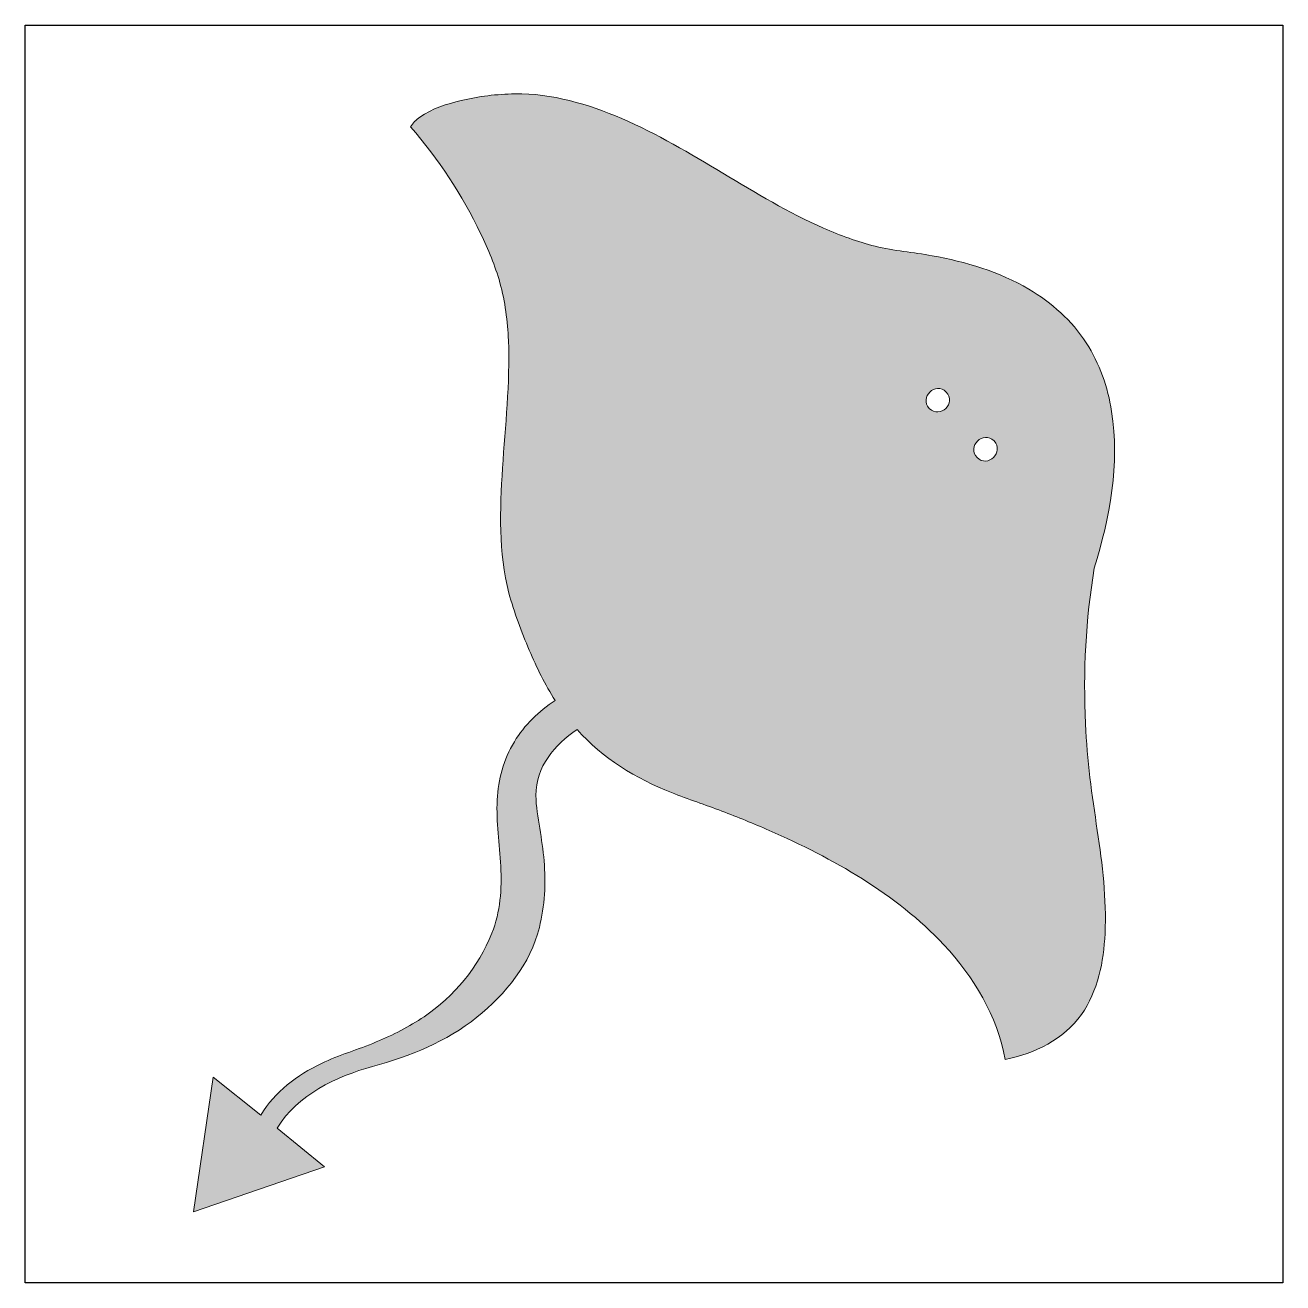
# Model space of a CAD drawing. Header units: inches. Extents: x 0 to 114, y 0 to 114.
import ezdxf

# ---------------------------------------------------------------- set-up
doc = ezdxf.new("R2010")
doc.units = ezdxf.units.IN
doc.header["$MEASUREMENT"] = 0
doc.layers.add('Image Background', color=7, linetype='Continuous')
doc.layers.add('Layer 1', color=7, linetype='Continuous')
picture_1 = doc.add_image_def('image1.png', size_in_pixel=(1350, 1350))

msp = doc.modelspace()

# ---------------------------------------------------------------- hatches: boundary and pattern name
at = {"layer": 'Layer 1', "true_color": 0xfaaf40}
h = msp.add_hatch(color=43, dxfattribs=at)
h.dxf.hatch_style = 2
edge = h.paths.add_edge_path()
edge.add_spline(control_points=[(96.36, 50.79), (96.15, 55.52), (96.39, 60.28), (97.16, 64.96), (98.57, 69.52), (99.5, 74.44), (98.74, 79.2), (98.39, 81.4), (97.65, 83.54), (96.43, 85.42), (95.12, 87.45), (93.29, 89.09), (91.21, 90.31), (88.52, 91.89), (85.48, 92.8), (82.43, 93.35), (80.71, 93.66), (78.96, 93.79), (77.26, 94.21), (75.64, 94.61), (74.08, 95.18), (72.56, 95.85), (66.18, 98.66), (60.64, 103.05), (54.23, 105.81), (51.17, 107.12), (47.87, 108.11), (44.51, 108.06), (42.87, 108.03), (41.23, 107.83), (39.63, 107.45), (38.33, 107.14), (36.96, 106.73), (35.87, 105.94), (35.54, 105.7), (35.22, 105.41), (35.02, 105.05), (37.58, 102.15), (39.72, 98.84), (41.39, 95.36), (42.09, 93.92), (42.71, 92.43), (43.15, 90.88), (43.62, 89.17), (43.84, 87.4), (43.92, 85.63), (44.08, 81.76), (43.63, 77.89), (43.38, 74.04), (43.14, 70.26), (43.02, 66.39), (43.97, 62.69), (44.43, 60.92), (45.11, 59.18), (45.82, 57.49), (46.49, 55.91), (47.25, 54.37), (48.17, 52.93), (46.67, 51.97), (45.38, 50.69), (44.46, 49.18), (43.48, 47.56), (43, 45.77), (42.9, 43.89), (42.8, 41.88), (43.1, 39.88), (43.22, 37.87), (43.34, 35.79), (43.19, 33.72), (42.41, 31.77), (41.17, 28.66), (39.01, 26.06), (36.25, 24.19), (34.89, 23.27), (33.42, 22.53), (31.91, 21.89), (30.26, 21.2), (28.54, 20.71), (26.92, 19.94), (24.72, 18.88), (22.69, 17.38), (21.43, 15.25), (21.43, 15.25), (17.09, 18.69), (17.09, 18.69), (17.09, 18.69), (15.29, 6.46), (15.29, 6.46), (15.29, 6.46), (27.2, 10.54), (27.2, 10.54), (27.2, 10.54), (22.9, 14.06), (22.9, 14.06), (24.76, 17.11), (28.26, 18.74), (31.58, 19.67), (34.99, 20.61), (38.27, 21.9), (41.05, 24.14), (43.68, 26.24), (45.91, 28.99), (46.73, 32.3), (47.22, 34.27), (47.34, 36.33), (47.16, 38.35), (47.07, 39.34), (46.92, 40.33), (46.77, 41.31), (46.62, 42.3), (46.42, 43.3), (46.42, 44.3), (46.43, 46.92), (48.09, 48.88), (50.16, 50.28), (52.49, 47.67), (55.51, 45.84), (58.75, 44.55), (60.26, 43.95), (61.81, 43.45), (63.32, 42.87), (64.77, 42.32), (66.2, 41.74), (67.62, 41.12), (73.39, 38.58), (79.13, 35.37), (83.49, 30.73), (86.23, 27.81), (88.32, 24.27), (89.07, 20.3), (91.77, 20.85), (94.36, 22.09), (95.99, 24.39), (97.5, 26.52), (98.02, 29.18), (98.14, 31.75), (98.29, 34.88), (97.9, 38.02), (97.44, 41.1), (96.95, 44.33), (96.51, 47.53), (96.36, 50.79)], knot_values=[0, 0, 0, 0, 1, 1, 1, 2, 2, 2, 3, 3, 3, 4, 4, 4, 5, 5, 5, 6, 6, 6, 7, 7, 7, 8, 8, 8, 9, 9, 9, 10, 10, 10, 11, 11, 11, 12, 12, 12, 13, 13, 13, 14, 14, 14, 15, 15, 15, 16, 16, 16, 17, 17, 17, 18, 18, 18, 19, 19, 19, 20, 20, 20, 21, 21, 21, 22, 22, 22, 23, 23, 23, 24, 24, 24, 25, 25, 25, 26, 26, 26, 27, 27, 27, 28, 28, 28, 29, 29, 29, 30, 30, 30, 31, 31, 31, 32, 32, 32, 33, 33, 33, 34, 34, 34, 35, 35, 35, 36, 36, 36, 37, 37, 37, 38, 38, 38, 39, 39, 39, 40, 40, 40, 41, 41, 41, 42, 42, 42, 43, 43, 43, 44, 44, 44, 45, 45, 45, 46, 46, 46, 47, 47, 47, 47], degree=3, periodic=1)
edge = h.paths.add_edge_path()
edge.add_spline(control_points=[(82.17, 79.47), (81.21, 80.46), (82.75, 81.95), (83.71, 80.96), (84.67, 79.97), (83.14, 78.48), (82.17, 79.47)], knot_values=[0, 0, 0, 0, 1, 1, 1, 2, 2, 2, 2], degree=3, periodic=1)
edge = h.paths.add_edge_path()
edge.add_spline(control_points=[(86.51, 75.01), (85.55, 76), (87.09, 77.5), (88.05, 76.51), (89.01, 75.52), (87.48, 74.02), (86.51, 75.01)], knot_values=[0, 0, 0, 0, 1, 1, 1, 2, 2, 2, 2], degree=3, periodic=1)

# ---------------------------------------------------------------- linework, layer by layer
at = {"layer": 'Layer 1', "lineweight": 0}
for points, knots in [([(96.36, 50.79), (96.15, 55.52), (96.39, 60.28), (97.16, 64.96), (98.57, 69.52), (99.5, 74.44), (98.74, 79.2), (98.39, 81.4), (97.65, 83.54), (96.43, 85.42), (95.12, 87.45), (93.29, 89.09), (91.21, 90.31), (88.52, 91.89), (85.48, 92.8), (82.43, 93.35), (80.71, 93.66), (78.96, 93.79), (77.26, 94.21), (75.64, 94.61), (74.08, 95.18), (72.56, 95.85), (66.18, 98.66), (60.64, 103.05), (54.23, 105.81), (51.17, 107.12), (47.87, 108.11), (44.51, 108.06), (42.87, 108.03), (41.23, 107.83), (39.63, 107.45), (38.33, 107.14), (36.96, 106.73), (35.87, 105.94), (35.54, 105.7), (35.22, 105.41), (35.02, 105.05), (37.58, 102.15), (39.72, 98.84), (41.39, 95.36), (42.09, 93.92), (42.71, 92.43), (43.15, 90.88), (43.62, 89.17), (43.84, 87.4), (43.92, 85.63), (44.08, 81.76), (43.63, 77.89), (43.38, 74.04), (43.14, 70.26), (43.02, 66.39), (43.97, 62.69), (44.43, 60.92), (45.11, 59.18), (45.82, 57.49), (46.49, 55.91), (47.25, 54.37), (48.17, 52.93), (46.67, 51.97), (45.38, 50.69), (44.46, 49.18), (43.48, 47.56), (43, 45.77), (42.9, 43.89), (42.8, 41.88), (43.1, 39.88), (43.22, 37.87), (43.34, 35.79), (43.19, 33.72), (42.41, 31.77), (41.17, 28.66), (39.01, 26.06), (36.25, 24.19), (34.89, 23.27), (33.42, 22.53), (31.91, 21.89), (30.26, 21.2), (28.54, 20.71), (26.92, 19.94), (24.72, 18.88), (22.69, 17.38), (21.43, 15.25), (21.43, 15.25), (17.09, 18.69), (17.09, 18.69), (17.09, 18.69), (15.29, 6.46), (15.29, 6.46), (15.29, 6.46), (27.2, 10.54), (27.2, 10.54), (27.2, 10.54), (22.9, 14.06), (22.9, 14.06), (24.76, 17.11), (28.26, 18.74), (31.58, 19.67), (34.99, 20.61), (38.27, 21.9), (41.05, 24.14), (43.68, 26.24), (45.91, 28.99), (46.73, 32.3), (47.22, 34.27), (47.34, 36.33), (47.16, 38.35), (47.07, 39.34), (46.92, 40.33), (46.77, 41.31), (46.62, 42.3), (46.42, 43.3), (46.42, 44.3), (46.43, 46.92), (48.09, 48.88), (50.16, 50.28), (52.49, 47.67), (55.51, 45.84), (58.75, 44.55), (60.26, 43.95), (61.81, 43.45), (63.32, 42.87), (64.77, 42.32), (66.2, 41.74), (67.62, 41.12), (73.39, 38.58), (79.13, 35.37), (83.49, 30.73), (86.23, 27.81), (88.32, 24.27), (89.07, 20.3), (91.77, 20.85), (94.36, 22.09), (95.99, 24.39), (97.5, 26.52), (98.02, 29.18), (98.14, 31.75), (98.29, 34.88), (97.9, 38.02), (97.44, 41.1), (96.95, 44.33), (96.51, 47.53), (96.36, 50.79)], [0, 0, 0, 0, 1, 1, 1, 2, 2, 2, 3, 3, 3, 4, 4, 4, 5, 5, 5, 6, 6, 6, 7, 7, 7, 8, 8, 8, 9, 9, 9, 10, 10, 10, 11, 11, 11, 12, 12, 12, 13, 13, 13, 14, 14, 14, 15, 15, 15, 16, 16, 16, 17, 17, 17, 18, 18, 18, 19, 19, 19, 20, 20, 20, 21, 21, 21, 22, 22, 22, 23, 23, 23, 24, 24, 24, 25, 25, 25, 26, 26, 26, 27, 27, 27, 28, 28, 28, 29, 29, 29, 30, 30, 30, 31, 31, 31, 32, 32, 32, 33, 33, 33, 34, 34, 34, 35, 35, 35, 36, 36, 36, 37, 37, 37, 38, 38, 38, 39, 39, 39, 40, 40, 40, 41, 41, 41, 42, 42, 42, 43, 43, 43, 44, 44, 44, 45, 45, 45, 46, 46, 46, 47, 47, 47, 47]), ([(82.17, 79.47), (81.21, 80.46), (82.75, 81.95), (83.71, 80.96), (84.67, 79.97), (83.14, 78.48), (82.17, 79.47)], [0, 0, 0, 0, 1, 1, 1, 2, 2, 2, 2]), ([(86.51, 75.01), (85.55, 76), (87.09, 77.5), (88.05, 76.51), (89.01, 75.52), (87.48, 74.02), (86.51, 75.01)], [0, 0, 0, 0, 1, 1, 1, 2, 2, 2, 2])]:
    msp.add_open_spline(points, degree=3, knots=knots, dxfattribs=at)

# ---------------------------------------------------------------- pictures from other files: only their frames are drawn
at = {"layer": 'Image Background'}
image = msp.add_image(picture_1, insert=(0, 0), size_in_units=(114.3, 114.3), dxfattribs=at)

doc.saveas('drawing.dxf')
